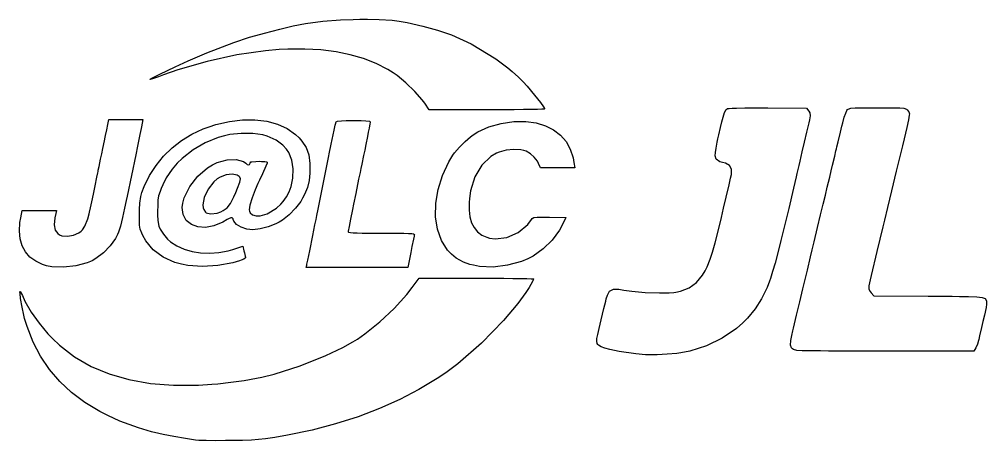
# Model space of a CAD drawing. Extents: x 100 to 1903, y 0 to 393.
# Drawn here: x 100 to 1001, y 0 to 393 of the extents above; entities that cross this region are included whole.
import ezdxf

# ---------------------------------------------------------------- set-up
doc = ezdxf.new("R2010")
doc.units = 0

msp = doc.modelspace()

# ---------------------------------------------------------------- linework, layer by layer
for p, q in [((354.958957, 386.963972), (366.412352, 389.232944)), ((366.412352, 389.232944), (382.485641, 391.524701)), ((382.485641, 391.524701), (398.77071, 392.720014)), ((398.77071, 392.720014), (410.600605, 393.039753)), ((410.600605, 393.039753), (417, 393.086181)), ((417, 393.086181), (423.958311, 393.080837)), ((423.958311, 393.080837), (435.065039, 392.923754)), ((435.065039, 392.923754), (446.96942, 392.213541)), ((446.96942, 392.213541), (453.5, 391.339207)), ((453.5, 391.339207), (461.182957, 389.988578)), ((461.182957, 389.988578), (475.7753, 386.836811)), ((320, 378.120077), (327.97136, 380.290909)), ((327.97136, 380.290909), (342.316398, 384.009693)), ((342.316398, 384.009693), (354.958957, 386.963972)), ((475.7753, 386.836811), (489.454271, 383.033499)), ((489.454271, 383.033499), (502.361536, 378.517608)), ((274.391306, 361.796056), (299.604523, 371.488974)), ((299.604523, 371.488974), (313.998566, 376.348377)), ((313.998566, 376.348377), (320, 378.120077)), ((502.361536, 378.517608), (520.585385, 370.274166)), ((520.585385, 370.274166), (543.505114, 356.219212)), ((257, 354.42083), (274.391306, 361.796056)), ((328.946868, 363.719556), (302.181477, 359.820973)), ((341.81834, 364.819724), (328.946868, 363.719556)), ((349.994374, 365.229747), (341.81834, 364.819724)), ((365.731518, 365.345517), (349.994374, 365.229747)), ((380.648055, 364.522397), (365.731518, 365.345517)), ((394.743132, 362.76056), (380.648055, 364.522397)), ((408.015902, 360.060178), (394.743132, 362.76056)), ((244.778155, 348.865125), (257, 354.42083)), ((274.735388, 353.80761), (247.427678, 345.858924)), ((302.181477, 359.820973), (274.735388, 353.80761)), ((420.465511, 356.421425), (408.015902, 360.060178)), ((432.091111, 351.844473), (420.465511, 356.421425)), ((442.89185, 346.329497), (432.091111, 351.844473)), ((543.505114, 356.219212), (554.692843, 347.74139)), ((230.591378, 342.062117), (244.778155, 348.865125)), ((247.427678, 345.858924), (234.081676, 341.214916)), ((447.982632, 343.220303), (442.89185, 346.329497)), ((451.61525, 340.652707), (447.982632, 343.220303)), ((554.692843, 347.74139), (558.874113, 344.273044)), ((558.874113, 344.273044), (564.839512, 339.001702)), ((221.322723, 336.98439), (221.469967, 337.186802)), ((221.644608, 337.009263), (221.322723, 336.98439)), ((221.469967, 337.186802), (223.094111, 338.189283)), ((223.641166, 337.577718), (221.644608, 337.009263)), ((223.094111, 338.189283), (226.236453, 339.864175)), ((229.232996, 339.4669), (223.641166, 337.577718)), ((226.236453, 339.864175), (230.591378, 342.062117)), ((234.081676, 341.214916), (229.232996, 339.4669)), ((459.883526, 333.744872), (451.61525, 340.652707)), ((468.217006, 325.70142), (459.883526, 333.744872)), ((564.839512, 339.001702), (567.926236, 336.055558)), ((567.926236, 336.055558), (569.026168, 334.910787)), ((569.026168, 334.910787), (572.778823, 330.727487)), ((475.089069, 317.99584), (468.217006, 325.70142)), ((572.778823, 330.727487), (579.776224, 322.499314)), ((477.5, 314.730218), (475.089069, 317.99584)), ((579.776224, 322.499314), (585.338281, 315.420572)), ((481.5, 308.695604), (477.5, 314.730218)), ((535.25, 308.668026), (481.5, 308.695604)), ((546.047241, 308.679833), (535.25, 308.668026)), ((560.816025, 308.757885), (546.047241, 308.679833)), ((569.388992, 308.845226), (560.816025, 308.757885)), ((576.686447, 308.956878), (569.388992, 308.845226)), ((582.48793, 309.089468), (576.686447, 308.956878)), ((586.572983, 309.239622), (582.48793, 309.089468)), ((585.338281, 315.420572), (588.020603, 311.562341)), ((588.721146, 309.403968), (586.572983, 309.239622)), ((588.020603, 311.562341), (588.88644, 309.952423)), ((589, 309.490408), (588.721146, 309.403968)), ((588.88644, 309.952423), (589, 309.490408)), ((756.863141, 306.091157), (758.362709, 309.072938)), ((758.362709, 309.072938), (759.074594, 309.680368)), ((759.074594, 309.680368), (759.443391, 309.790651)), ((759.443391, 309.790651), (761.089071, 309.987162)), ((761.089071, 309.987162), (763.891704, 310.150579)), ((763.891704, 310.150579), (767.786695, 310.279675)), ((767.786695, 310.279675), (775.536047, 310.406281)), ((775.536047, 310.406281), (789.088873, 310.443507)), ((789.088873, 310.443507), (797.100098, 310.402966)), ((797.100098, 310.402966), (833.284896, 310.140447)), ((833.284896, 310.140447), (835.262911, 307.490617)), ((835.262911, 307.490617), (836.370976, 305.828061)), ((869.630275, 305.66663), (870.735858, 308.190793)), ((870.735858, 308.190793), (871.187064, 308.827511)), ((871.187064, 308.827511), (871.883026, 309.381326)), ((871.883026, 309.381326), (874.447576, 310.129577)), ((874.447576, 310.129577), (878.350535, 310.438461)), ((878.350535, 310.438461), (882.349196, 310.553835)), ((882.349196, 310.553835), (887.747727, 310.615186)), ((887.747727, 310.615186), (894.788286, 310.638298)), ((894.788286, 310.638298), (899, 310.640447)), ((899, 310.640447), (903.358549, 310.638832)), ((903.358549, 310.638832), (910.581055, 310.618474)), ((910.581055, 310.618474), (916.042142, 310.558753)), ((916.042142, 310.558753), (920.019456, 310.439838)), ((920.019456, 310.439838), (923.810697, 310.107093)), ((923.810697, 310.107093), (926.263822, 309.271156)), ((926.263822, 309.271156), (927, 308.640447)), ((927, 308.640447), (928.4125, 306.713774)), ((928.4125, 306.713774), (929, 304.890073)), ((182.148581, 294.890447), (183.199482, 299.640447)), ((183.199482, 299.640447), (198.983565, 299.640447)), ((198.983565, 299.640447), (214.767649, 299.640447)), ((214.767649, 299.640447), (213.440195, 292.890447)), ((282.910158, 294.95294), (295.372792, 297.864028)), ((295.372792, 297.864028), (307.55396, 299.326433)), ((307.55396, 299.326433), (319.248997, 299.365431)), ((319.248997, 299.365431), (330.253238, 298.006302)), ((330.253238, 298.006302), (340.362018, 295.274323)), ((394.85153, 297.416694), (396.252254, 298.134544)), ((396.252254, 298.134544), (399.71668, 298.500967)), ((399.71668, 298.500967), (404.316108, 298.613573)), ((404.316108, 298.613573), (408.587304, 298.638053)), ((408.587304, 298.638053), (411.134775, 298.640447)), ((411.134775, 298.640447), (413.748425, 298.638545)), ((413.748425, 298.638545), (418.090193, 298.617412)), ((418.090193, 298.617412), (422.650749, 298.51278)), ((422.650749, 298.51278), (425.820427, 298.154231)), ((425.820427, 298.154231), (426.68684, 297.429557)), ((548.611722, 295.995967), (560.506006, 297.689998)), ((560.506006, 297.689998), (566.5, 297.907335)), ((566.5, 297.907335), (571.701255, 297.741522)), ((571.701255, 297.741522), (581.36675, 296.440875)), ((753.082666, 292.159414), (754.395053, 297.545306)), ((754.395053, 297.545306), (755.499748, 301.733882)), ((755.499748, 301.733882), (756.863141, 306.091157)), ((835.844611, 299.245823), (835.165125, 296.490617)), ((836.625959, 302.93389), (835.844611, 299.245823)), ((836.370976, 305.828061), (836.625959, 302.93389)), ((866.905362, 296.525712), (868.324974, 301.691572)), ((868.324974, 301.691572), (869.630275, 305.66663)), ((928.151055, 299.370504), (926.578333, 292.108977)), ((928.908212, 303.719678), (928.151055, 299.370504)), ((929, 304.890073), (928.908212, 303.719678)), ((179.977737, 284.640447), (181.077399, 289.920134)), ((181.077399, 289.920134), (182.148581, 294.890447)), ((213.091277, 291.136516), (212.008581, 285.781194)), ((213.440195, 292.890447), (213.091277, 291.136516)), ((260.477396, 285.868983), (271.043565, 290.832097)), ((271.043565, 290.832097), (276.637249, 292.94624)), ((276.637249, 292.94624), (282.910158, 294.95294)), ((340.362018, 295.274323), (349.370673, 291.194772)), ((349.370673, 291.194772), (357.074538, 285.792928)), ((390.268618, 276.674459), (392.95462, 289.728216)), ((392.95462, 289.728216), (393.980713, 294.418064)), ((393.980713, 294.418064), (394.44225, 296.358666)), ((394.44225, 296.358666), (394.589054, 296.890447)), ((394.589054, 296.890447), (394.85153, 297.416694)), ((425.078186, 289.140447), (424.824905, 287.690251)), ((425.507328, 291.60822), (425.078186, 289.140447)), ((426.320993, 295.737517), (425.507328, 291.60822)), ((426.605298, 296.890447), (426.320993, 295.737517)), ((426.68684, 297.429557), (426.605298, 296.890447)), ((526.986973, 288.083212), (537.26833, 292.744872)), ((537.26833, 292.744872), (548.611722, 295.995967)), ((581.36675, 296.440875), (590.001363, 293.885341)), ((590.001363, 293.885341), (597.547262, 290.119488)), ((597.547262, 290.119488), (603.946613, 285.187885)), ((751.518804, 285.430204), (753.082666, 292.159414)), ((835.165125, 296.490617), (833.076947, 287.802684)), ((864.782697, 287.728901), (866.179378, 293.577511)), ((866.179378, 293.577511), (866.905362, 296.525712)), ((926.578333, 292.108977), (924.129096, 281.65369)), ((177.43657, 272.539665), (178.929743, 279.599919)), ((178.929743, 279.599919), (179.702395, 283.300896)), ((179.702395, 283.300896), (179.977737, 284.640447)), ((212.008581, 285.781194), (209.752022, 274.744548)), ((241.935233, 273.106482), (250.764583, 279.950631)), ((250.764583, 279.950631), (260.477396, 285.868983)), ((284.785475, 282.75056), (272.813925, 277.844904)), ((290.94039, 284.532458), (284.785475, 282.75056)), ((295.850641, 285.552194), (290.94039, 284.532458)), ((306.458466, 286.666847), (295.850641, 285.552194)), ((317.105948, 286.55867), (306.458466, 286.666847)), ((326.58096, 285.239976), (317.105948, 286.55867)), ((330.5, 284.130534), (326.58096, 285.239976)), ((333.536445, 282.977077), (330.5, 284.130534)), ((338.836499, 280.421662), (333.536445, 282.977077)), ((345.208081, 275.728217), (338.836499, 280.421662)), ((357.074538, 285.792928), (360.373216, 282.604045)), ((360.373216, 282.604045), (363.00327, 279.546649)), ((363.00327, 279.546649), (366.93178, 273.401166)), ((424.077383, 283.735173), (422.574471, 276.273259)), ((424.824905, 287.690251), (424.077383, 283.735173)), ((514.954896, 279.069029), (520.10826, 283.571108)), ((520.10826, 283.571108), (522.404289, 285.2692)), ((522.404289, 285.2692), (526.986973, 288.083212)), ((603.946613, 285.187885), (609.141583, 279.1351)), ((749.929197, 278.361795), (750.628888, 281.516229)), ((750.628888, 281.516229), (751.518804, 285.430204)), ((833.076947, 287.802684), (830.971387, 278.640447)), ((862.6573, 278.908225), (864.782697, 287.728901)), ((924.129096, 281.65369), (922.55674, 275.140447)), ((176.390003, 267.640447), (177.43657, 272.539665)), ((209.752022, 274.744548), (208.082353, 266.640447)), ((234.019452, 265.365977), (241.935233, 273.106482)), ((261.574333, 271.313344), (251.403796, 263.351775)), ((272.813925, 277.844904), (261.574333, 271.313344)), ((348.678489, 271.839761), (345.208081, 275.728217)), ((350.658383, 268.797364), (348.678489, 271.839761)), ((366.93178, 273.401166), (369.29454, 266.612194)), ((388.505543, 267.640447), (390.268618, 276.674459)), ((421.489819, 271.140447), (420.372037, 265.928728)), ((422.574471, 276.273259), (421.489819, 271.140447)), ((505.286244, 268.56115), (509.739624, 273.787628)), ((509.739624, 273.787628), (514.954896, 279.069029)), ((553.192162, 270.896192), (546.780323, 269.319153)), ((560.28838, 271.58095), (553.192162, 270.896192)), ((566.967609, 271.267148), (560.28838, 271.58095)), ((569.806675, 270.702575), (566.967609, 271.267148)), ((571.82192, 269.990771), (569.806675, 270.702575)), ((609.141583, 279.1351), (613.07434, 272.005702)), ((613.07434, 272.005702), (615.687051, 263.844258)), ((748.27078, 268.903952), (748.863417, 273.043769)), ((748.863417, 273.043769), (749.929197, 278.361795)), ((830.971387, 278.640447), (828.88946, 269.434197)), ((860.546791, 270.278288), (861.004821, 272.140447)), ((861.004821, 272.140447), (861.467728, 274.021731)), ((861.467728, 274.021731), (862.6573, 278.908225)), ((922.55674, 275.140447), (920.710031, 267.533867)), ((173.935424, 255.901921), (175.358643, 262.780681)), ((175.358643, 262.780681), (176.390003, 267.640447)), ((208.082353, 266.640447), (204.083216, 247.287322)), ((227.047349, 256.758556), (234.019452, 265.365977)), ((251.403796, 263.351775), (246.824765, 258.895953)), ((284.155046, 259.449246), (293.328897, 261.912122)), ((293.328897, 261.912122), (301.776206, 262.320956)), ((301.776206, 262.320956), (308.434595, 260.624331)), ((353.496457, 261.647329), (350.658383, 268.797364)), ((354.776015, 253.478514), (353.496457, 261.647329)), ((369.29454, 266.612194), (370.343205, 258.456648)), ((386.914711, 259.598454), (388.124892, 265.674626)), ((388.124892, 265.674626), (388.505543, 267.640447)), ((420.372037, 265.928728), (418.716719, 258.103826)), ((499.866234, 260.13189), (503.602701, 266.229209)), ((503.602701, 266.229209), (505.286244, 268.56115)), ((539.150347, 265.187236), (530.581935, 256.968446)), ((544.175224, 268.22924), (539.150347, 265.187236)), ((546.780323, 269.319153), (544.175224, 268.22924)), ((575.834269, 267.674326), (571.82192, 269.990771)), ((579.497404, 264.453235), (575.834269, 267.674326)), ((582.421294, 260.670464), (579.497404, 264.453235)), ((615.687051, 263.844258), (616.480317, 259.390447)), ((748.185295, 265.770847), (748.27078, 268.903952)), ((749.082366, 262.58363), (748.185295, 265.770847)), ((752.370896, 260.256871), (749.082366, 262.58363)), ((828.88946, 269.434197), (826.858103, 260.640447)), ((857.373113, 257.125212), (859.393295, 265.533269)), ((859.393295, 265.533269), (860.546791, 270.278288)), ((920.710031, 267.533867), (916.814109, 251.416021)), ((172.994989, 251.140447), (173.231617, 252.379558)), ((173.231617, 252.379558), (173.935424, 255.901921)), ((221.04903, 247.313659), (227.047349, 256.758556)), ((242.013459, 253.441971), (236.426805, 245.159702)), ((246.824765, 258.895953), (242.013459, 253.441971)), ((266.007646, 246.862704), (274.911965, 254.646196)), ((274.911965, 254.646196), (279.62766, 257.46361)), ((279.62766, 257.46361), (284.155046, 259.449246)), ((308.434595, 260.624331), (310.760952, 258.970404)), ((310.760952, 258.970404), (312.022145, 257.80997)), ((312.022145, 257.80997), (313.591027, 257.263569)), ((313.591027, 257.263569), (314.120083, 257.800505)), ((314.120083, 257.800505), (314.724393, 258.967151)), ((314.724393, 258.967151), (314.984687, 259.890447)), ((314.984687, 259.890447), (315.153228, 260.041106)), ((315.153228, 260.041106), (316.382664, 260.309026)), ((316.382664, 260.309026), (319.957989, 260.581267)), ((319.957989, 260.581267), (323.106989, 260.640447)), ((323.106989, 260.640447), (325.198709, 260.625275)), ((325.198709, 260.625275), (328.289142, 260.492689)), ((329.257312, 256.122014), (326.107355, 249.063298)), ((328.289142, 260.492689), (330.073509, 260.198871)), ((330.457373, 258.833196), (329.257312, 256.122014)), ((330.073509, 260.198871), (330.733345, 259.71393)), ((330.698292, 259.390447), (330.457373, 258.833196)), ((330.733345, 259.71393), (330.698292, 259.390447)), ((354.421581, 244.772768), (354.776015, 253.478514)), ((370.343205, 258.456648), (370.453393, 253.640447)), ((370.453393, 253.640447), (370.374364, 249.569647)), ((384.35084, 246.968572), (386.914711, 259.598454)), ((417.81921, 253.791521), (417.481587, 252.140447)), ((418.716719, 258.103826), (417.81921, 253.791521)), ((493.848061, 247.458153), (499.866234, 260.13189)), ((530.581935, 256.968446), (524.15708, 246.185947)), ((583.484137, 258.675625), (582.421294, 260.670464)), ((585.303749, 254.640447), (583.484137, 258.675625)), ((601.213147, 254.640447), (585.303749, 254.640447)), ((617.122546, 254.640447), (601.213147, 254.640447)), ((616.480317, 259.390447), (617.122546, 254.640447)), ((754.988436, 259.53171), (752.370896, 260.256871)), ((757.746658, 258.774571), (754.988436, 259.53171)), ((761.534453, 256.654224), (757.746658, 258.774571)), ((763.233277, 253.299442), (761.534453, 256.654224)), ((763.102205, 248.198611), (763.233277, 253.299442)), ((825.973749, 256.866619), (824.170543, 249.140837)), ((826.858103, 260.640447), (825.973749, 256.866619)), ((856.069211, 251.640447), (857.373113, 257.125212)), ((170.268429, 237.665056), (171.952877, 245.864812)), ((171.952877, 245.864812), (172.746252, 249.840105)), ((172.746252, 249.840105), (172.994989, 251.140447)), ((204.083216, 247.287322), (200.127962, 228.140447)), ((216.054601, 237.060726), (221.04903, 247.313659)), ((236.426805, 245.159702), (233.304886, 238.806231)), ((258.530321, 237.154626), (266.007646, 246.862704)), ((284.10281, 244.216297), (280.927994, 241.479212)), ((286.767291, 245.924329), (284.10281, 244.216297)), ((292.407827, 248.173177), (286.767291, 245.924329)), ((297.930972, 248.804806), (292.407827, 248.173177)), ((302.697337, 247.746095), (297.930972, 248.804806)), ((304.596918, 246.560012), (302.697337, 247.746095)), ((305.267145, 245.907136), (304.596918, 246.560012)), ((305.15328, 241.114459), (305.825925, 244.208073)), ((305.825925, 244.208073), (305.267145, 245.907136)), ((326.107355, 249.063298), (323.454117, 243.140447)), ((353.60803, 240.369125), (354.421581, 244.772768)), ((370.374364, 249.569647), (369.709676, 242.603668)), ((382.433101, 237.640447), (384.35084, 246.968572)), ((415.828108, 244.034734), (413.097961, 230.705681)), ((417.094143, 250.234246), (415.828108, 244.034734)), ((417.481587, 252.140447), (417.094143, 250.234246)), ((489.773833, 234.45824), (493.848061, 247.458153)), ((524.15708, 246.185947), (520.077898, 233.178939)), ((760.981674, 238.627448), (762.431419, 244.833549)), ((762.431419, 244.833549), (763.102205, 248.198611)), ((823.473787, 246.140447), (821.037403, 235.647918)), ((824.170543, 249.140837), (823.473787, 246.140447)), ((852.471055, 236.484501), (854.733791, 246.002043)), ((854.733791, 246.002043), (856.069211, 251.640447)), ((916.814109, 251.416021), (912.435069, 233.205696)), ((169.006719, 231.640447), (170.268429, 237.665056)), ((213.943255, 231.640447), (216.054601, 237.060726)), ((231.800134, 235.183339), (230.812016, 232.629114)), ((233.304886, 238.806231), (231.800134, 235.183339)), ((253.34907, 226.650319), (258.530321, 237.154626)), ((275.500158, 234.631982), (271.828991, 227.044454)), ((280.927994, 241.479212), (275.500158, 234.631982)), ((301.338756, 231.575143), (303.022177, 235.582129)), ((303.022177, 235.582129), (305.15328, 241.114459)), ((321.976932, 239.822826), (319.418752, 233.915787)), ((323.454117, 243.140447), (321.976932, 239.822826)), ((351.036847, 232.070703), (352.825759, 237.300815)), ((352.825759, 237.300815), (353.60803, 240.369125)), ((368.160217, 236.362251), (365.474874, 229.833878)), ((369.709676, 242.603668), (368.160217, 236.362251)), ((380.522245, 228.351775), (382.433101, 237.640447)), ((487.648672, 221.507291), (489.773833, 234.45824)), ((758.308773, 227.219563), (760.981674, 238.627448)), ((821.037403, 235.647918), (816.607272, 216.775301)), ((850.704205, 229.075905), (852.471055, 236.484501)), ((166.000872, 217.212902), (167.734351, 225.579557)), ((167.734351, 225.579557), (169.006719, 231.640447)), ((200.127962, 228.140447), (199.271846, 224.014728)), ((211.805164, 221.572429), (212.735431, 227.794675)), ((212.735431, 227.794675), (213.943255, 231.640447)), ((229.485651, 228.46146), (228.825302, 224.278222)), ((230.812016, 232.629114), (229.485651, 228.46146)), ((251.891061, 221.452193), (253.34907, 226.650319)), ((271.828991, 227.044454), (270.547619, 220.025171)), ((296.399779, 221.419163), (299.55903, 227.520839)), ((299.55903, 227.520839), (301.338756, 231.575143)), ((316.524284, 226.7291), (314.291412, 219.860832)), ((319.418752, 233.915787), (316.524284, 226.7291)), ((345.470997, 223.136217), (348.689121, 227.549198)), ((348.689121, 227.549198), (351.036847, 232.070703)), ((363.627773, 226.145984), (361.877666, 223.212289)), ((365.474874, 229.833878), (363.627773, 226.145984)), ((377.990039, 215.903386), (380.522245, 228.351775)), ((413.097961, 230.705681), (411.032403, 220.640447)), ((518.981096, 225.947246), (518.679299, 222.146514)), ((520.077898, 233.178939), (518.981096, 225.947246)), ((755.917525, 217.076174), (758.308773, 227.219563)), ((848.662436, 220.530902), (850.704205, 229.075905)), ((912.435069, 233.205696), (908.679902, 217.535013)), ((165.159244, 213.073359), (166.000872, 217.212902)), ((197.748845, 216.813006), (195.851123, 208.296437)), ((199.271846, 224.014728), (197.748845, 216.813006)), ((211.588855, 215.583122), (211.805164, 221.572429)), ((228.590401, 218.555424), (228.557317, 214.640447)), ((228.825302, 224.278222), (228.590401, 218.555424)), ((251.414958, 217.617685), (251.891061, 221.452193)), ((252.270452, 210.888449), (251.414958, 217.617685)), ((270.547619, 220.025171), (271.00096, 217.137539)), ((271.00096, 217.137539), (271.579283, 215.708559)), ((289.680386, 214.631865), (293.297535, 217.371569)), ((293.297535, 217.371569), (296.399779, 221.419163)), ((314.291412, 219.860832), (313.730857, 215.520748)), ((330.561358, 211.65415), (339.438084, 216.978906)), ((339.438084, 216.978906), (343.438166, 220.782897)), ((343.438166, 220.782897), (345.470997, 223.136217)), ((356.987625, 216.907766), (350.979527, 210.771167)), ((361.877666, 223.212289), (356.987625, 216.907766)), ((411.032403, 220.640447), (410.021637, 215.693401)), ((487.477698, 208.980449), (487.648672, 221.507291)), ((518.679299, 222.146514), (518.677004, 215.120147)), ((753.783376, 208.107776), (755.917525, 217.076174)), ((816.607272, 216.775301), (812.721976, 200.541546)), ((846.287264, 210.604731), (848.662436, 220.530902)), ((908.679902, 217.535013), (905.892287, 205.880095)), ((100.224581, 203.635758), (100.966989, 207.890447)), ((100.966989, 207.890447), (102.366917, 214.640447)), ((102.366917, 214.640447), (118.300036, 214.640447)), ((118.300036, 214.640447), (134.233154, 214.640447)), ((132.83196, 207.841432), (132.271722, 201.253336)), ((133.622736, 211.890447), (132.83196, 207.841432)), ((134.233154, 214.640447), (133.622736, 211.890447)), ((163.601402, 206.921448), (164.883374, 211.680655)), ((164.883374, 211.680655), (165.159244, 213.073359)), ((195.851123, 208.296437), (193.801177, 200.261058)), ((211.546455, 207.259867), (211.554604, 211.640447)), ((211.554604, 211.640447), (211.588855, 215.583122)), ((228.557317, 214.640447), (228.554824, 210.855575)), ((228.554824, 210.855575), (228.706782, 205.373785)), ((255.236338, 205.522394), (252.270452, 210.888449)), ((271.579283, 215.708559), (273.08397, 213.332765)), ((273.08397, 213.332765), (273.825006, 212.67857)), ((273.825006, 212.67857), (275.00213, 212.185194)), ((275.00213, 212.185194), (278.182269, 211.73414)), ((278.182269, 211.73414), (283.908175, 212.328621)), ((283.908175, 212.328621), (287.5, 213.519286)), ((287.5, 213.519286), (289.680386, 214.631865)), ((296.595609, 208.028551), (294.46777, 207.09469)), ((298.099173, 208.041153), (296.595609, 208.028551)), ((298.909555, 207.131917), (298.099173, 208.041153)), ((313.730857, 215.520748), (314.014138, 214.103262)), ((314.014138, 214.103262), (314.744086, 212.717584)), ((314.744086, 212.717584), (317.02221, 210.752529)), ((317.02221, 210.752529), (320.199195, 209.818934)), ((320.199195, 209.818934), (324.044518, 209.864466)), ((324.044518, 209.864466), (330.561358, 211.65415)), ((350.979527, 210.771167), (344.735429, 205.703413)), ((376.10217, 206.351102), (376.447893, 208.140447)), ((376.447893, 208.140447), (376.811021, 210.005828)), ((376.811021, 210.005828), (377.990039, 215.903386)), ((410.021637, 215.693401), (408.224133, 206.752629)), ((489.26603, 197.252856), (487.477698, 208.980449)), ((518.677004, 215.120147), (519.470921, 208.871433)), ((519.470921, 208.871433), (521.054427, 203.4134)), ((577.528879, 207.167136), (579.006257, 208.117513)), ((579.006257, 208.117513), (582.266924, 208.507684)), ((582.266924, 208.507684), (586.766132, 208.538387)), ((586.766132, 208.538387), (591.087754, 208.475316)), ((591.087754, 208.475316), (593.714048, 208.426955)), ((593.714048, 208.426955), (608.928095, 208.140447)), ((608.928095, 208.140447), (605.522758, 201.140447)), ((751.010498, 196.662487), (753.783376, 208.107776)), ((843.520206, 199.05263), (846.287264, 210.604731)), ((99.675166, 195.643404), (100.224581, 203.635758)), ((132.271722, 201.253336), (133.110722, 196.464519)), ((158.418664, 196.617658), (160.656798, 200.091884)), ((160.656798, 200.091884), (163.601402, 206.921448)), ((193.801177, 200.261058), (191.962673, 194.696976)), ((211.703549, 201.18221), (211.546455, 207.259867)), ((212.319505, 197.216855), (211.703549, 201.18221)), ((228.706782, 205.373785), (229.608441, 200.26956)), ((229.608441, 200.26956), (230.877531, 197.311279)), ((259.952769, 201.651694), (255.236338, 205.522394)), ((266.059896, 199.408524), (259.952769, 201.651694)), ((273.197873, 198.925055), (266.059896, 199.408524)), ((281.006851, 200.333461), (273.197873, 198.925055)), ((289.126983, 203.765917), (281.006851, 200.333461)), ((293.19128, 206.282467), (289.126983, 203.765917)), ((294.46777, 207.09469), (293.19128, 206.282467)), ((299.033269, 206.33143), (298.909555, 207.131917)), ((299.411944, 204.825751), (299.033269, 206.33143)), ((301.930246, 201.83096), (299.411944, 204.825751)), ((306.21258, 199.214951), (301.930246, 201.83096)), ((311.558263, 197.405763), (306.21258, 199.214951)), ((331.467842, 199.57943), (323.94878, 197.681272)), ((338.661525, 202.282923), (331.467842, 199.57943)), ((341.800523, 203.851892), (338.661525, 202.282923)), ((344.735429, 205.703413), (341.800523, 203.851892)), ((373.13907, 191.477773), (375.115514, 201.348649)), ((375.115514, 201.348649), (376.10217, 206.351102)), ((406.862926, 199.787053), (406.103131, 195.641594)), ((408.224133, 206.752629), (406.862926, 199.787053)), ((521.054427, 203.4134), (523.420896, 198.759075)), ((523.420896, 198.759075), (526.563705, 194.921485)), ((564.377935, 194.229506), (573.3842, 201.746096)), ((573.3842, 201.746096), (577, 206.426955)), ((577, 206.426955), (577.528879, 207.167136)), ((605.522758, 201.140447), (602.888255, 196.341187)), ((812.721976, 200.541546), (809.327095, 186.733384)), ((840.302777, 185.629839), (843.520206, 199.05263)), ((904.401241, 199.640447), (898.825481, 176.457053)), ((905.892287, 205.880095), (904.401241, 199.640447)), ((100.353974, 188.375635), (99.675166, 195.643404)), ((133.110722, 196.464519), (135.393943, 193.218225)), ((135.393943, 193.218225), (137.091194, 192.093288)), ((137.091194, 192.093288), (139.305923, 191.250419)), ((139.305923, 191.250419), (144.550271, 190.734461)), ((144.550271, 190.734461), (150.153542, 191.658252)), ((150.153542, 191.658252), (155.242619, 193.877846)), ((155.242619, 193.877846), (157.321487, 195.428585)), ((157.321487, 195.428585), (158.418664, 196.617658)), ((191.007645, 192.390635), (189.166001, 188.762063)), ((191.962673, 194.696976), (191.007645, 192.390635)), ((213.667533, 193.604959), (212.319505, 197.216855)), ((214.701451, 191.381919), (213.667533, 193.604959)), ((217.397714, 186.503091), (214.701451, 191.381919)), ((230.877531, 197.311279), (233.898323, 192.577998)), ((233.898323, 192.577998), (237.822418, 187.979368)), ((314.410896, 196.937487), (311.558263, 197.405763)), ((317.178988, 196.85974), (314.410896, 196.937487)), ((323.94878, 197.681272), (317.178988, 196.85974)), ((370.25346, 177.236035), (373.13907, 191.477773)), ((406.103131, 195.641594), (406.000361, 194.890447)), ((406.000361, 194.890447), (406.343629, 194.557313)), ((406.343629, 194.557313), (408.337473, 194.169278)), ((408.337473, 194.169278), (410.831204, 193.977859)), ((410.831204, 193.977859), (414.399366, 193.834519)), ((414.399366, 193.834519), (419.164388, 193.73434)), ((419.164388, 193.73434), (425.248697, 193.672404)), ((425.248697, 193.672404), (432.774719, 193.643793)), ((432.774719, 193.643793), (437.116631, 193.640447)), ((437.116631, 193.640447), (442.507669, 193.639592)), ((442.507669, 193.639592), (451.344918, 193.624433)), ((451.344918, 193.624433), (457.872804, 193.572846)), ((457.872804, 193.572846), (462.431812, 193.462637)), ((462.431812, 193.462637), (465.362427, 193.271613)), ((465.362427, 193.271613), (467.005136, 192.977581)), ((467.549947, 190.959726), (466.94168, 188.132786)), ((467.005136, 192.977581), (467.799186, 192.294842)), ((467.711753, 191.64619), (467.549947, 190.959726)), ((467.799186, 192.294842), (467.711753, 191.64619)), ((493.018789, 186.699654), (489.26603, 197.252856)), ((526.563705, 194.921485), (530.476231, 191.913659)), ((530.476231, 191.913659), (535.15185, 189.748624)), ((535.15185, 189.748624), (537.773749, 188.986224)), ((543.02496, 188.247806), (553.900264, 189.570936)), ((553.900264, 189.570936), (564.377935, 194.229506)), ((602.888255, 196.341187), (596.126809, 187.170278)), ((747.983988, 184.679168), (751.010498, 196.662487)), ((102.238233, 181.874715), (100.353974, 188.375635)), ((105.30517, 176.182909), (102.238233, 181.874715)), ((184.234533, 181.675058), (178.03347, 175.225372)), ((189.166001, 188.762063), (184.234533, 181.675058)), ((224.477166, 177.952371), (217.397714, 186.503091)), ((237.822418, 187.979368), (240.409154, 185.667903)), ((240.409154, 185.667903), (246.329707, 181.690643)), ((246.329707, 181.690643), (253.112693, 178.595201)), ((298.666914, 178.454867), (307.833827, 181.357458)), ((307.833827, 181.357458), (308.898891, 177.127705)), ((465.521676, 181.241717), (464.395303, 175.64619)), ((466.94168, 188.132786), (465.521676, 181.241717)), ((498.741094, 177.695985), (493.018789, 186.699654)), ((537.773749, 188.986224), (543.02496, 188.247806)), ((596.126809, 187.170278), (587.793542, 178.980417)), ((745.543876, 175.78468), (747.983988, 184.679168)), ((809.327095, 186.733384), (806.36821, 175.137548)), ((838.506898, 178.140447), (840.302777, 185.629839)), ((109.532011, 171.342479), (105.30517, 176.182909)), ((114.895983, 167.395691), (109.532011, 171.342479)), ((178.03347, 175.225372), (171.036386, 169.905567)), ((233.62532, 171.145235), (224.477166, 177.952371)), ((253.112693, 178.595201), (260.597706, 176.406687)), ((260.597706, 176.406687), (268.624338, 175.150211)), ((268.624338, 175.150211), (277.032181, 174.850883)), ((277.032181, 174.850883), (285.660828, 175.533812)), ((285.660828, 175.533812), (294.349871, 177.224109)), ((294.349871, 177.224109), (298.666914, 178.454867)), ((308.898891, 177.127705), (309.358608, 175.365048)), ((309.358608, 175.365048), (310.237864, 172.298906)), ((310.237864, 172.298906), (310.549108, 171.373069)), ((310.549108, 171.373069), (310.515592, 170.543045)), ((368.465134, 168.526138), (370.25346, 177.236035)), ((464.395303, 175.64619), (461.600363, 161.640447)), ((502.342428, 173.892457), (498.741094, 177.695985)), ((506.59052, 170.408763), (502.342428, 173.892457)), ((578.390171, 172.264688), (573.443983, 169.613712)), ((587.793542, 178.980417), (578.390171, 172.264688)), ((743.493719, 169.262967), (745.543876, 175.78468)), ((806.36821, 175.137548), (803.790902, 165.540769)), ((833.945786, 159.105948), (836.910833, 171.483411)), ((836.910833, 171.483411), (838.506898, 178.140447)), ((898.825481, 176.457053), (893.424705, 154.242536)), ((121.374312, 164.384807), (114.895983, 167.395691)), ((125.024244, 163.243538), (121.374312, 164.384807)), ((129.799034, 162.288575), (125.024244, 163.243538)), ((140.689961, 161.784647), (129.799034, 162.288575)), ((152.175855, 163.026355), (140.689961, 161.784647)), ((162.824519, 165.85887), (152.175855, 163.026355)), ((167.387328, 167.823295), (162.824519, 165.85887)), ((171.036386, 169.905567), (167.387328, 167.823295)), ((244.625534, 166.242884), (233.62532, 171.145235)), ((250.752463, 164.556379), (244.625534, 166.242884)), ((256.821976, 163.485457), (250.752463, 164.556379)), ((270.362116, 162.652984), (256.821976, 163.485457)), ((284.689194, 163.502246), (270.362116, 162.652984)), ((298.505752, 165.956336), (284.689194, 163.502246)), ((304.81713, 167.761156), (298.505752, 165.956336)), ((306.459028, 168.32391), (304.81713, 167.761156)), ((308.856162, 169.295155), (306.459028, 168.32391)), ((310.515592, 170.543045), (308.856162, 169.295155)), ((366.961896, 161.640447), (367.482116, 163.890447)), ((367.482116, 163.890447), (367.693469, 164.850519)), ((367.693469, 164.850519), (368.465134, 168.526138)), ((513.574749, 166.558546), (506.59052, 170.408763)), ((519.350734, 164.550546), (513.574749, 166.558546)), ((522.757703, 163.622114), (519.350734, 164.550546)), ((528.452193, 162.536981), (522.757703, 163.622114)), ((541.17945, 162.032006), (528.452193, 162.536981)), ((554.639615, 163.623125), (541.17945, 162.032006)), ((567.570936, 167.161187), (554.639615, 163.623125)), ((573.443983, 169.613712), (567.570936, 167.161187)), ((738.785222, 158.640447), (740.71993, 162.362974)), ((740.71993, 162.362974), (743.493719, 169.262967)), ((803.790902, 165.540769), (801.540751, 157.729778)), ((414.281129, 161.640447), (366.961896, 161.640447)), ((461.600363, 161.640447), (414.281129, 161.640447)), ((730.500993, 147.694186), (736.233115, 154.495938)), ((736.233115, 154.495938), (738.785222, 158.640447)), ((801.540751, 157.729778), (799.563337, 151.491307)), ((829.75947, 141.600254), (833.945786, 159.105948)), ((893.424705, 154.242536), (892.442349, 150.175871)), ((465.787646, 142.890447), (472.189108, 151.640447)), ((472.189108, 151.640447), (525.594554, 151.640447)), ((525.594554, 151.640447), (536.322581, 151.624201)), ((536.322581, 151.624201), (550.996693, 151.544009)), ((550.996693, 151.544009), (559.514705, 151.458095)), ((559.514705, 151.458095), (566.765381, 151.350027)), ((566.765381, 151.350027), (572.529675, 151.22307)), ((572.529675, 151.22307), (576.588541, 151.080488)), ((576.367515, 145.841522), (574.696577, 143.068533)), ((578.26245, 149.203949), (576.367515, 145.841522)), ((576.588541, 151.080488), (578.722933, 150.925547)), ((578.912166, 150.542104), (578.26245, 149.203949)), ((578.722933, 150.925547), (579, 150.844462)), ((579, 150.844462), (578.912166, 150.542104)), ((723.77257, 142.758759), (730.500993, 147.694186)), ((798.659902, 148.895119), (796.380587, 142.999741)), ((799.563337, 151.491307), (798.659902, 148.895119)), ((891.319, 144.630267), (891.316635, 141.404233)), ((892.442349, 150.175871), (891.319, 144.630267)), ((100.244241, 138.977463), (100.320826, 139.294606)), ((100.318654, 137.278677), (100.244241, 138.977463)), ((100.891935, 132.718292), (100.318654, 137.278677)), ((100.320826, 139.294606), (100.60854, 139.100651)), ((100.60854, 139.100651), (101.786247, 137.025898)), ((101.786247, 137.025898), (102.531186, 135.400642)), ((102.531186, 135.400642), (104.905145, 130.344656)), ((448.971704, 123.331249), (460.754797, 136.407801)), ((460.754797, 136.407801), (465.787646, 142.890447)), ((571.525656, 138.14821), (564.150469, 127.9185)), ((574.696577, 143.068533), (571.525656, 138.14821)), ((646.582258, 132.230269), (647.64598, 135.804443)), ((647.64598, 135.804443), (649.491447, 139.404766)), ((649.491447, 139.404766), (653.412476, 141.432006)), ((653.412476, 141.432006), (658.276852, 141.300786)), ((658.276852, 141.300786), (662.790755, 140.61034)), ((662.790755, 140.61034), (665.5, 140.120934)), ((665.5, 140.120934), (670.469829, 139.374621)), ((670.469829, 139.374621), (682.917378, 138.289836)), ((682.917378, 138.289836), (696.241445, 137.833369)), ((696.241445, 137.833369), (705.028599, 137.964369)), ((705.028599, 137.964369), (709.618528, 138.300883)), ((709.618528, 138.300883), (711.394252, 138.548648)), ((711.394252, 138.548648), (715.856934, 139.549621)), ((715.856934, 139.549621), (723.77257, 142.758759)), ((796.380587, 142.999741), (791.278248, 132.356969)), ((826.904411, 129.640447), (829.75947, 141.600254)), ((891.316635, 141.404233), (892.43426, 139.140893)), ((892.43426, 139.140893), (893.412757, 137.94621)), ((893.412757, 137.94621), (895.825515, 135.140447)), ((102.21765, 124.698976), (100.891935, 132.718292)), ((104.905145, 130.344656), (110.832205, 119.969329)), ((564.150469, 127.9185), (550.918902, 112.025848)), ((644.410937, 123.506181), (646.029377, 130.054287)), ((646.029377, 130.054287), (646.582258, 132.230269)), ((791.278248, 132.356969), (785.239877, 122.914767)), ((823.928417, 117.26653), (826.904411, 129.640447)), ((895.825515, 135.140447), (946.623359, 134.854842)), ((946.623359, 134.854842), (951.70031, 134.826608)), ((951.70031, 134.826608), (960.886957, 134.773785)), ((960.886957, 134.773785), (968.856002, 134.717294)), ((968.856002, 134.717294), (975.69393, 134.646905)), ((975.69393, 134.646905), (984.019168, 134.492879)), ((984.019168, 134.492879), (991.967776, 134.143364)), ((991.967776, 134.143364), (996.948659, 133.554078)), ((996.948659, 133.554078), (999.653702, 132.643162)), ((999.653702, 132.643162), (1000.957564, 130.494671)), ((1000.929806, 127.547679), (1000.410574, 124.36677)), ((1001, 128.421559), (1000.929806, 127.547679)), ((1000.957564, 130.494671), (1001, 128.421559)), ((103.765247, 117.002357), (102.21765, 124.698976)), ((110.832205, 119.969329), (118.057381, 109.634878)), ((435.64579, 110.808371), (448.971704, 123.331249)), ((641.773649, 112.763682), (644.410937, 123.506181)), ((785.239877, 122.914767), (778.01217, 114.277044)), ((820.961114, 105.069665), (823.928417, 117.26653)), ((1000.410574, 124.36677), (998.896201, 117.064274)), ((104.47919, 114.140447), (103.765247, 117.002357)), ((106.826192, 106.517869), (104.47919, 114.140447)), ((118.057381, 109.634878), (126.251785, 99.811726)), ((421.673501, 99.681591), (435.64579, 110.808371)), ((550.918902, 112.025848), (530.389222, 91.001338)), ((639.867313, 104.778795), (641.773649, 112.763682)), ((773.873158, 110.136084), (767.814014, 104.818089)), ((778.01217, 114.277044), (773.873158, 110.136084)), ((997.56084, 111.326546), (996.174189, 105.531758)), ((998.896201, 117.064274), (997.56084, 111.326546)), ((112.480944, 92.098176), (106.826192, 106.517869)), ((126.251785, 99.811726), (130.60967, 95.238894)), ((414.725105, 94.904995), (421.673501, 99.681591)), ((638.60972, 99.094708), (639.867313, 104.778795)), ((767.814014, 104.818089), (754.595769, 95.681093)), ((819.345966, 98.211342), (820.344838, 102.531616)), ((820.344838, 102.531616), (820.961114, 105.069665)), ((996.174189, 105.531758), (994.423873, 97.966772)), ((119.436422, 78.756005), (112.480944, 92.098176)), ((130.60967, 95.238894), (137.101455, 89.139994)), ((401.197777, 87.092102), (410.562149, 92.314912)), ((410.562149, 92.314912), (414.725105, 94.904995)), ((530.389222, 91.001338), (508.180892, 71.826725)), ((637.711943, 92.801698), (637.918666, 95.254612)), ((638.130155, 90.72402), (637.711943, 92.801698)), ((637.918666, 95.254612), (638.60972, 99.094708)), ((638.774609, 89.740516), (638.130155, 90.72402)), ((754.595769, 95.681093), (740.047009, 88.608913)), ((818.213105, 89.19844), (818.418934, 93.359333)), ((818.418934, 93.359333), (819.345966, 98.211342)), ((993.471676, 93.508396), (992.455621, 90.027362)), ((993.672442, 94.527539), (993.471676, 93.508396)), ((994.423873, 97.966772), (993.672442, 94.527539)), ((137.101455, 89.139994), (151.110905, 78.341938)), ((385.100854, 79.369035), (401.197777, 87.092102)), ((639.458102, 89.037953), (638.774609, 89.740516)), ((641.74308, 87.658426), (639.458102, 89.037953)), ((645.20807, 86.322458), (641.74308, 87.658426)), ((649.8003, 85.041363), (645.20807, 86.322458)), ((658.686784, 83.247359), (649.8003, 85.041363)), ((673.988236, 81.153008), (658.686784, 83.247359)), ((683, 80.258855), (673.988236, 81.153008)), ((712.286839, 81.511994), (703.387633, 80.655785)), ((716.086399, 82.045829), (712.286839, 81.511994)), ((724.331046, 83.680934), (716.086399, 82.045829)), ((740.047009, 88.608913), (724.331046, 83.680934)), ((819.134137, 86.654375), (818.213105, 89.19844)), ((820, 85.640447), (819.134137, 86.654375)), ((820.868791, 84.989458), (820, 85.640447)), ((824.15317, 84.304498), (820.868791, 84.989458)), ((829.054987, 84.009664), (824.15317, 84.304498)), ((834.833597, 83.857622), (829.054987, 84.009664)), ((839.910697, 83.783928), (834.833597, 83.857622)), ((846.106696, 83.729113), (839.910697, 83.783928)), ((853.540859, 83.690387), (846.106696, 83.729113)), ((862.332453, 83.664963), (853.540859, 83.690387)), ((872.600743, 83.650049), (862.332453, 83.664963)), ((884.464996, 83.642858), (872.600743, 83.650049)), ((898.044477, 83.640598), (884.464996, 83.642858)), ((905.514698, 83.640447), (898.044477, 83.640598)), ((989.029397, 83.640447), (905.514698, 83.640447)), ((990.925535, 86.758396), (989.029397, 83.640447)), ((992.455621, 90.027362), (990.925535, 86.758396)), ((127.716301, 66.463642), (119.436422, 78.756005)), ((151.110905, 78.341938), (166.532893, 69.397375)), ((361.339146, 69.888797), (385.100854, 79.369035)), ((686.055408, 80.095252), (683, 80.258855)), ((694.104153, 80.15439), (686.055408, 80.095252)), ((703.387633, 80.655785), (694.104153, 80.15439)), ((137.344256, 55.193374), (127.716301, 66.463642)), ((166.532893, 69.397375), (183.42106, 62.290911)), ((337.084478, 62.194141), (361.339146, 69.888797)), ((497, 63.499221), (488.929231, 58.030993)), ((508.180892, 71.826725), (497, 63.499221)), ((148.343962, 44.917488), (137.344256, 55.193374)), ((183.42106, 62.290911), (201.829046, 57.007146)), ((201.829046, 57.007146), (221.810491, 53.530686)), ((284.516041, 53.118156), (296.656891, 54.494533)), ((296.656891, 54.494533), (309.136553, 56.28229)), ((309.136553, 56.28229), (320.587567, 58.285533)), ((320.587567, 58.285533), (325.5, 59.306744)), ((325.5, 59.306744), (337.084478, 62.194141)), ((488.929231, 58.030993), (472.028196, 47.767247)), ((221.810491, 53.530686), (243.419035, 51.846133)), ((243.419035, 51.846133), (266.708319, 51.938091)), ((266.708319, 51.938091), (279, 52.645451)), ((279, 52.645451), (284.516041, 53.118156)), ((472.028196, 47.767247), (454.117258, 38.401495)), ((160.739093, 35.608271), (148.343962, 44.917488)), ((454.117258, 38.401495), (435.199731, 29.934996)), ((174.553324, 27.23801), (160.739093, 35.608271)), ((182, 23.396328), (174.553324, 27.23801)), ((435.199731, 29.934996), (415.278928, 22.369008)), ((193.334126, 18.232317), (182, 23.396328)), ((210.546764, 11.902551), (193.334126, 18.232317)), ((415.278928, 22.369008), (394.358162, 15.704789)), ((222.885601, 8.373597), (210.546764, 11.902551)), ((372.440746, 9.943598), (349.529992, 5.086693)), ((394.358162, 15.704789), (372.440746, 9.943598)), ((229.5, 6.751259), (222.885601, 8.373597)), ((233.574776, 5.855655), (229.5, 6.751259)), ((243.651806, 3.896628), (233.574776, 5.855655)), ((254.429092, 2.036541), (243.651806, 3.896628)), ((263.662976, 0.662636), (254.429092, 2.036541)), ((267, 0.279014), (263.662976, 0.662636)), ((268.424414, 0.2011), (267, 0.279014)), ((273.881836, 0.098374), (268.424414, 0.2011)), ((281.99707, 0.069384), (273.881836, 0.098374)), ((291.785742, 0.117644), (281.99707, 0.069384)), ((297, 0.171843), (291.785742, 0.117644)), ((300.864165, 0.223737), (297, 0.171843)), ((307.651299, 0.348735), (300.864165, 0.223737)), ((315.955672, 0.622346), (307.651299, 0.348735)), ((328.955629, 1.698001), (315.955672, 0.622346)), ((337.70315, 2.997741), (328.955629, 1.698001)), ((349.529992, 5.086693), (337.70315, 2.997741))]:
    msp.add_line(p, q)

doc.saveas('drawing.dxf')
